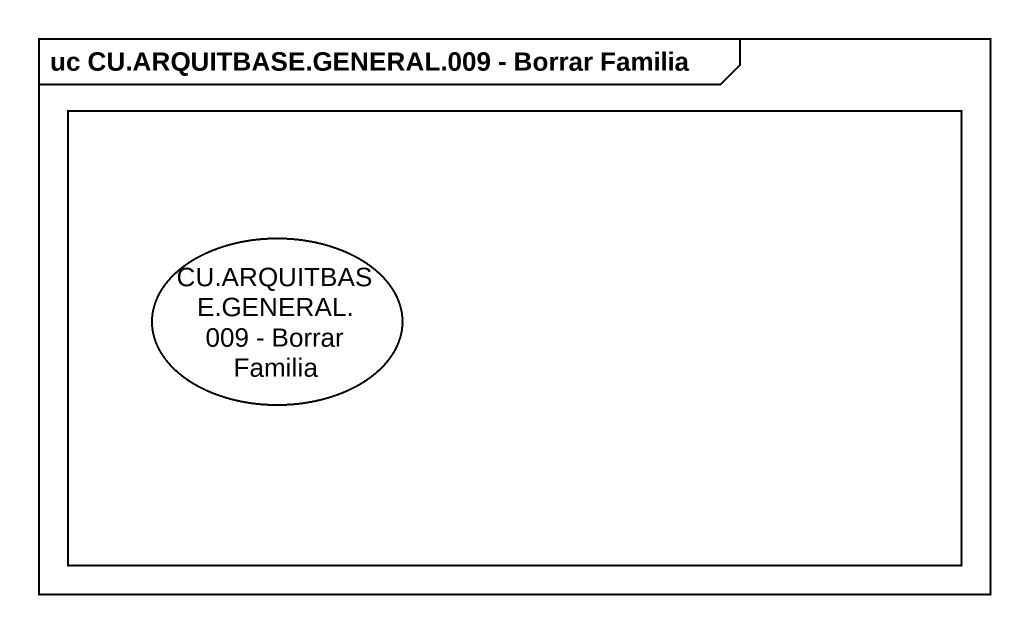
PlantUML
@startuml
mainframe uc CU.ARQUITBASE.GENERAL.009 - Borrar Familia
rectangle " " as rectangle1 {
  usecase "CU.ARQUITBASE.GENERAL.009 - Borrar Familia" as CU_ARQUITBASE_GENERAL_009
}
@enduml
